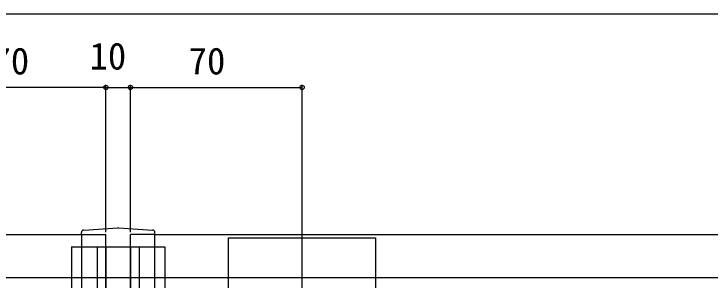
# Model space of a CAD drawing. Units: millimetres, scale not verified. Extents: x -875 to 875, y -1299 to 1291.
# Drawn here: x 117 to 400.9, y 921.2 to 1029.8 of the extents above; entities that cross this region are included whole.
import ezdxf
from ezdxf.enums import TextEntityAlignment as Align

# ---------------------------------------------------------------- set-up
doc = ezdxf.new("R2010")
doc.units = ezdxf.units.MM
doc.header["$LTSCALE"] = 8
for name, color, linetype in [('0-3_YKK_12', 2, 'Continuous'), ('0-4_YKK_13', 4, 'Continuous'), ('0-5_YKK_D', 6, 'Continuous'), ('0-7_YSS_K', 3, 'Continuous')]:
    doc.layers.add(name, color=color, linetype=linetype)
doc.styles.add('ＭＳ ゴシック', font='')
doc.styles.get('ＭＳ ゴシック').set_extended_font_data('MS Gothic')

msp = doc.modelspace()

# ---------------------------------------------------------------- linework, layer by layer
at = {"layer": '0-3_YKK_12'}
for p, q in [((-298, 939.804), (144.652, 939.804)), ((144.652, 939.804), (154.5, 939.804)), ((174.348, 939.804), (164.5, 939.804)), ((174.348, 939.804), (802.728, 939.804))]:
    msp.add_line(p, q, dxfattribs=at)
for points in [[(144.652, 739.804), (154.5, 739.804), (154.5, 939.804)], [(174.348, 739.804), (164.5, 739.804), (164.5, 939.804)]]:
    msp.add_lwpolyline(points, dxfattribs=at)
at = {"layer": '0-4_YKK_13'}
for p, q in [((145.433, 941.63), (159.4, 942.563)), ((159.6, 942.563), (173.567, 941.63)), ((174.5, 939.564), (174.5, 940.63)), ((144.732, 935.775), (144.732, 937.139)), ((174.268, 937.139), (174.268, 935.775)), ((174.5, 939.564), (174.43, 939.634)), ((140.5, 934.804), (178.5, 934.804)), ((140.5, 934.804), (140.5, 744.804)), ((144.732, 903.873), (144.732, 935.775)), ((151, 934.804), (151, 744.804)), ((154.5, 934.804), (154.5, 744.804)), ((164.5, 934.804), (164.5, 744.804)), ((168, 934.804), (168, 744.804)), ((174.268, 935.775), (174.268, 903.873)), ((178.5, 934.804), (178.5, 744.804))]:
    msp.add_line(p, q, dxfattribs=at)
msp.add_lwpolyline([(144.57, 939.634), (144.5, 939.564), (144.5, 940.63)], dxfattribs=at)
msp.add_lwpolyline([(264.5, 938.504), (264.5, 741.104), (204.5, 741.104), (204.5, 938.504)], close=True, dxfattribs=at)
for centre, radius, start, end in [((145.5, 940.632), 1, 93.92097, 179.90086), ((159.5, 941.069), 1.497, 86.17879, 93.82121), ((173.5, 940.632), 1, 0.09914, 86.07903)]:
    msp.add_arc(centre, radius, start, end, dxfattribs=at)
for centre, major_axis, ratio, start_param, end_param in [((145.5, 941.63), (-0.85, -1.378), 0.382284, 5.7248997, 5.7284899), ((145.5, 941.132), (1, 0.045), 0.500748, 1.6150626, 1.6169307), ((173.5, 941.132), (1, -0.045), 0.500748, 1.524662, 1.52653), ((173.5, 941.63), (0.85, -1.378), 0.382284, 0.5546954, 0.5582856), ((144.58, 937.139), (0, -2.5), 0.061163, 1.5707963, 3.2026792), ((174.42, 937.139), (0, -2.5), 0.061163, 3.0805061, 4.712389)]:
    msp.add_ellipse(centre, major_axis=major_axis, ratio=ratio, start_param=start_param, end_param=end_param, dxfattribs=at)
at = {"layer": '0-5_YKK_D'}
for p, q in [((84.5, 1029.804), (434.5, 1029.804)), ((154.5, 999.804), (84.5, 999.804)), ((154.5, 940.804), (154.5, 1000.804)), ((154.5, 940.804), (154.5, 1000.804)), ((154.5, 999.804), (164.5, 999.804)), ((164.5, 940.804), (164.5, 1000.804)), ((164.5, 940.804), (164.5, 1000.804)), ((164.5, 999.804), (234.5, 999.804)), ((234.5, 905.104), (234.5, 1000.804))]:
    msp.add_line(p, q, dxfattribs=at)
for centre in [(154.5, 999.804), (154.5, 999.804), (164.5, 999.804), (164.5, 999.804), (234.5, 999.804)]:
    msp.add_circle(centre, 0.875, dxfattribs=at)
at = {"layer": '0-7_YSS_K'}
msp.add_line((-280.5, 922.304), (802.728, 922.304), dxfattribs=at)

# ---------------------------------------------------------------- texts
at = {"layer": '0-5_YKK_D', "style": 'ＭＳ ゴシック'}
for s, p in [('10', (147.824, 1003.804)), ('70', (108.25, 1001.804)), ('70', (188.25, 1001.804))]:
    msp.add_text(s, height=11, dxfattribs=at).set_placement(p, align=Align.BOTTOM_LEFT)

doc.saveas('drawing.dxf')
